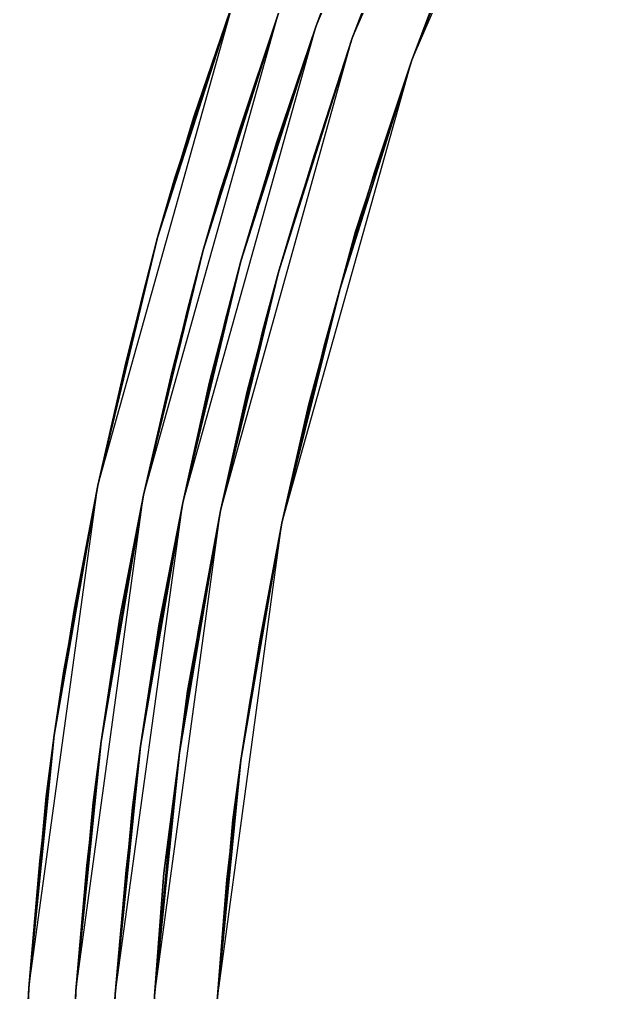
# Model space of a CAD drawing. Extents: x -23.7 to 23.7, y -23.7 to 23.7.
# Drawn here: x -23.68 to -19.96, y 1.58 to 7.78 of the extents above; entities that cross this region are included whole.
import ezdxf

# ---------------------------------------------------------------- set-up
doc = ezdxf.new("R2010")
doc.units = 0

msp = doc.modelspace()

# ---------------------------------------------------------------- linework, layer by layer
at = {"layer": 'Faces'}
for points in [[(-21.79, 7.74, 58.95), (-20.54, 10.63, 58.95), (-21.21, 9.21, 57.86)], [(-21.79, 7.74, 58.95), (-20.54, 10.63, 58.95), (-21.21, 9.21, 57.86)], [(-21.56, 7.66, 58.95), (-20.31, 10.52, 58.95), (-20.98, 9.11, 57.86)], [(-21.56, 7.66, 58.95), (-20.31, 10.52, 58.95), (-20.98, 9.11, 57.86)], [(-21.18, 7.52, 58.95), (-19.96, 10.34, 58.95), (-20.62, 8.95, 57.86)], [(-21.79, 7.74, 56.77), (-21.36, 8.85, 57.58), (-21.21, 9.21, 57.13), (-21.51, 8.48, 56.22)], [(-21.79, 7.74, 56.77), (-21.36, 8.85, 57.58), (-21.21, 9.21, 57.13), (-21.51, 8.48, 56.22)], [(-21.79, 7.74, 58.95), (-21.21, 9.21, 57.86), (-21.36, 8.85, 57.58)], [(-21.79, 7.74, 58.95), (-21.21, 9.21, 57.86), (-21.36, 8.85, 57.58)], [(-21.51, 8.48, 56.22), (-21.21, 9.21, 55.67), (-21.51, 8.48, 55.13), (-21.79, 7.74, 55.67)], [(-21.51, 8.48, 56.22), (-21.21, 9.21, 55.67), (-21.51, 8.48, 55.13), (-21.79, 7.74, 55.67)], [(-21.51, 8.48, 55.13), (-21.21, 9.21, 54.58), (-21.51, 8.48, 54.04), (-21.79, 7.74, 54.58)], [(-21.51, 8.48, 55.13), (-21.21, 9.21, 54.58), (-21.51, 8.48, 54.04), (-21.79, 7.74, 54.58)], [(-21.51, 8.48, 54.04), (-21.21, 9.21, 53.49), (-21.51, 8.48, 52.94), (-21.79, 7.74, 53.49)], [(-21.51, 8.48, 54.04), (-21.21, 9.21, 53.49), (-21.51, 8.48, 52.94), (-21.79, 7.74, 53.49)], [(-22.31, 7.92, 58.95), (-21.87, 9.06, 57.58), (-22.31, 7.92, 56.77), (-22.69, 6.77, 57.58)], [(-21.56, 7.66, 56.77), (-21.13, 8.76, 57.58), (-20.98, 9.11, 57.13), (-21.28, 8.39, 56.22)], [(-21.56, 7.66, 56.77), (-21.13, 8.76, 57.58), (-20.98, 9.11, 57.13), (-21.28, 8.39, 56.22)], [(-21.56, 7.66, 58.95), (-20.98, 9.11, 57.86), (-21.13, 8.76, 57.58)], [(-21.56, 7.66, 58.95), (-20.98, 9.11, 57.86), (-21.13, 8.76, 57.58)], [(-21.28, 8.39, 56.22), (-20.98, 9.11, 55.67), (-21.28, 8.39, 55.13), (-21.56, 7.66, 55.67)], [(-21.28, 8.39, 56.22), (-20.98, 9.11, 55.67), (-21.28, 8.39, 55.13), (-21.56, 7.66, 55.67)], [(-21.28, 8.39, 55.13), (-20.98, 9.11, 54.58), (-21.28, 8.39, 54.04), (-21.56, 7.66, 54.58)], [(-21.28, 8.39, 55.13), (-20.98, 9.11, 54.58), (-21.28, 8.39, 54.04), (-21.56, 7.66, 54.58)], [(-21.28, 8.39, 54.04), (-20.98, 9.11, 53.49), (-21.28, 8.39, 52.94), (-21.56, 7.66, 53.49)], [(-21.28, 8.39, 54.04), (-20.98, 9.11, 53.49), (-21.28, 8.39, 52.94), (-21.56, 7.66, 53.49)], [(-22.03, 7.82, 58.95), (-21.59, 8.95, 57.58), (-22.03, 7.82, 56.77), (-22.4, 6.69, 57.58)], [(-22.03, 7.82, 58.95), (-21.59, 8.95, 57.58), (-22.03, 7.82, 56.77), (-22.4, 6.69, 57.58)], [(-21.18, 7.52, 56.77), (-20.76, 8.6, 57.58), (-20.62, 8.95, 57.13), (-20.91, 8.24, 56.22)], [(-21.18, 7.52, 58.95), (-20.62, 8.95, 57.86), (-20.76, 8.6, 57.58)], [(-20.91, 8.24, 56.22), (-20.62, 8.95, 55.67), (-20.91, 8.24, 55.13), (-21.18, 7.52, 55.67)], [(-20.91, 8.24, 55.13), (-20.62, 8.95, 54.58), (-20.91, 8.24, 54.04), (-21.18, 7.52, 54.58)], [(-20.91, 8.24, 54.04), (-20.62, 8.95, 53.49), (-20.91, 8.24, 52.94), (-21.18, 7.52, 53.49)], [(-21.79, 7.74, 58.95), (-21.36, 8.85, 57.58), (-21.79, 7.74, 56.77), (-22.16, 6.61, 57.58)], [(-21.79, 7.74, 58.95), (-21.36, 8.85, 57.58), (-21.79, 7.74, 56.77), (-22.16, 6.61, 57.58)], [(-21.56, 7.66, 58.95), (-21.13, 8.76, 57.58), (-21.56, 7.66, 56.77), (-21.92, 6.54, 57.58)], [(-21.56, 7.66, 58.95), (-21.13, 8.76, 57.58), (-21.56, 7.66, 56.77), (-21.92, 6.54, 57.58)], [(-22.31, 7.92, 56.77), (-22.03, 8.68, 56.22), (-22.31, 7.92, 55.67), (-22.57, 7.16, 56.22)], [(-22.31, 7.92, 55.67), (-22.03, 8.68, 55.13), (-22.31, 7.92, 54.58), (-22.57, 7.16, 55.13)], [(-22.31, 7.92, 54.58), (-22.03, 8.68, 54.04), (-22.31, 7.92, 53.49), (-22.57, 7.16, 54.04)], [(-22.03, 7.82, 56.77), (-21.75, 8.57, 56.22), (-22.03, 7.82, 55.67), (-22.28, 7.07, 56.22)], [(-22.03, 7.82, 56.77), (-21.75, 8.57, 56.22), (-22.03, 7.82, 55.67), (-22.28, 7.07, 56.22)], [(-22.03, 7.82, 55.67), (-21.75, 8.57, 55.13), (-22.03, 7.82, 54.58), (-22.28, 7.07, 55.13)], [(-22.03, 7.82, 55.67), (-21.75, 8.57, 55.13), (-22.03, 7.82, 54.58), (-22.28, 7.07, 55.13)], [(-22.03, 7.82, 54.58), (-21.75, 8.57, 54.04), (-22.03, 7.82, 53.49), (-22.28, 7.07, 54.04)], [(-22.03, 7.82, 54.58), (-21.75, 8.57, 54.04), (-22.03, 7.82, 53.49), (-22.28, 7.07, 54.04)], [(-21.18, 7.52, 58.95), (-20.76, 8.6, 57.58), (-21.18, 7.52, 56.77), (-21.54, 6.43, 57.58)], [(-21.79, 7.74, 56.77), (-21.51, 8.48, 56.22), (-21.79, 7.74, 55.67), (-22.04, 7, 56.22)], [(-21.79, 7.74, 56.77), (-21.51, 8.48, 56.22), (-21.79, 7.74, 55.67), (-22.04, 7, 56.22)], [(-21.79, 7.74, 55.67), (-21.51, 8.48, 55.13), (-21.79, 7.74, 54.58), (-22.04, 7, 55.13)], [(-21.79, 7.74, 55.67), (-21.51, 8.48, 55.13), (-21.79, 7.74, 54.58), (-22.04, 7, 55.13)], [(-21.79, 7.74, 54.58), (-21.51, 8.48, 54.04), (-21.79, 7.74, 53.49), (-22.04, 7, 54.04)], [(-21.79, 7.74, 54.58), (-21.51, 8.48, 54.04), (-21.79, 7.74, 53.49), (-22.04, 7, 54.04)], [(-21.56, 7.66, 56.77), (-21.28, 8.39, 56.22), (-21.56, 7.66, 55.67), (-21.8, 6.92, 56.22)], [(-21.56, 7.66, 56.77), (-21.28, 8.39, 56.22), (-21.56, 7.66, 55.67), (-21.8, 6.92, 56.22)], [(-21.56, 7.66, 55.67), (-21.28, 8.39, 55.13), (-21.56, 7.66, 54.58), (-21.8, 6.92, 55.13)], [(-21.56, 7.66, 55.67), (-21.28, 8.39, 55.13), (-21.56, 7.66, 54.58), (-21.8, 6.92, 55.13)], [(-21.56, 7.66, 54.58), (-21.28, 8.39, 54.04), (-21.56, 7.66, 53.49), (-21.8, 6.92, 54.04)], [(-21.56, 7.66, 54.58), (-21.28, 8.39, 54.04), (-21.56, 7.66, 53.49), (-21.8, 6.92, 54.04)], [(-21.18, 7.52, 56.77), (-20.91, 8.24, 56.22), (-21.18, 7.52, 55.67), (-21.42, 6.8, 56.22)], [(-21.18, 7.52, 55.67), (-20.91, 8.24, 55.13), (-21.18, 7.52, 54.58), (-21.42, 6.8, 55.13)], [(-21.18, 7.52, 54.58), (-20.91, 8.24, 54.04), (-21.18, 7.52, 53.49), (-21.42, 6.8, 54.04)], [(-23.18, 4.81, 58.95), (-22.31, 7.92, 58.95), (-22.8, 6.39, 57.86)], [(-22.31, 7.92, 58.95), (-22.69, 6.77, 57.58), (-22.8, 6.39, 57.86)], [(-22.8, 6.39, 57.13), (-22.69, 6.77, 57.58), (-22.31, 7.92, 56.77), (-22.57, 7.16, 56.22)], [(-22.57, 7.16, 56.22), (-22.31, 7.92, 55.67), (-22.57, 7.16, 55.13), (-22.8, 6.39, 55.67)], [(-22.57, 7.16, 55.13), (-22.31, 7.92, 54.58), (-22.57, 7.16, 54.04), (-22.8, 6.39, 54.58)], [(-22.57, 7.16, 54.04), (-22.31, 7.92, 53.49), (-22.57, 7.16, 52.94), (-22.8, 6.39, 53.49)], [(-22.89, 4.75, 58.95), (-22.03, 7.82, 58.95), (-22.51, 6.31, 57.86)], [(-22.89, 4.75, 58.95), (-22.03, 7.82, 58.95), (-22.51, 6.31, 57.86)], [(-22.03, 7.82, 58.95), (-22.4, 6.69, 57.58), (-22.51, 6.31, 57.86)], [(-22.03, 7.82, 58.95), (-22.4, 6.69, 57.58), (-22.51, 6.31, 57.86)], [(-22.51, 6.31, 57.13), (-22.4, 6.69, 57.58), (-22.03, 7.82, 56.77), (-22.28, 7.07, 56.22)], [(-22.51, 6.31, 57.13), (-22.4, 6.69, 57.58), (-22.03, 7.82, 56.77), (-22.28, 7.07, 56.22)], [(-22.28, 7.07, 56.22), (-22.03, 7.82, 55.67), (-22.28, 7.07, 55.13), (-22.51, 6.31, 55.67)], [(-22.28, 7.07, 56.22), (-22.03, 7.82, 55.67), (-22.28, 7.07, 55.13), (-22.51, 6.31, 55.67)], [(-22.28, 7.07, 55.13), (-22.03, 7.82, 54.58), (-22.28, 7.07, 54.04), (-22.51, 6.31, 54.58)], [(-22.28, 7.07, 55.13), (-22.03, 7.82, 54.58), (-22.28, 7.07, 54.04), (-22.51, 6.31, 54.58)], [(-22.28, 7.07, 54.04), (-22.03, 7.82, 53.49), (-22.28, 7.07, 52.94), (-22.51, 6.31, 53.49)], [(-22.28, 7.07, 54.04), (-22.03, 7.82, 53.49), (-22.28, 7.07, 52.94), (-22.51, 6.31, 53.49)], [(-22.64, 4.7, 58.95), (-21.79, 7.74, 58.95), (-22.27, 6.24, 57.86)], [(-22.64, 4.7, 58.95), (-21.79, 7.74, 58.95), (-22.27, 6.24, 57.86)], [(-21.79, 7.74, 58.95), (-22.16, 6.61, 57.58), (-22.27, 6.24, 57.86)], [(-21.79, 7.74, 58.95), (-22.16, 6.61, 57.58), (-22.27, 6.24, 57.86)], [(-22.27, 6.24, 57.13), (-22.16, 6.61, 57.58), (-21.79, 7.74, 56.77), (-22.04, 7, 56.22)], [(-22.27, 6.24, 57.13), (-22.16, 6.61, 57.58), (-21.79, 7.74, 56.77), (-22.04, 7, 56.22)], [(-22.04, 7, 56.22), (-21.79, 7.74, 55.67), (-22.04, 7, 55.13), (-22.27, 6.24, 55.67)], [(-22.04, 7, 56.22), (-21.79, 7.74, 55.67), (-22.04, 7, 55.13), (-22.27, 6.24, 55.67)], [(-22.04, 7, 55.13), (-21.79, 7.74, 54.58), (-22.04, 7, 54.04), (-22.27, 6.24, 54.58)], [(-22.04, 7, 55.13), (-21.79, 7.74, 54.58), (-22.04, 7, 54.04), (-22.27, 6.24, 54.58)], [(-22.04, 7, 54.04), (-21.79, 7.74, 53.49), (-22.04, 7, 52.94), (-22.27, 6.24, 53.49)], [(-22.04, 7, 54.04), (-21.79, 7.74, 53.49), (-22.04, 7, 52.94), (-22.27, 6.24, 53.49)], [(-22.4, 4.65, 58.95), (-21.56, 7.66, 58.95), (-22.03, 6.17, 57.86)], [(-22.4, 4.65, 58.95), (-21.56, 7.66, 58.95), (-22.03, 6.17, 57.86)], [(-21.56, 7.66, 58.95), (-21.92, 6.54, 57.58), (-22.03, 6.17, 57.86)], [(-21.56, 7.66, 58.95), (-21.92, 6.54, 57.58), (-22.03, 6.17, 57.86)], [(-22.03, 6.17, 57.13), (-21.92, 6.54, 57.58), (-21.56, 7.66, 56.77), (-21.8, 6.92, 56.22)], [(-22.03, 6.17, 57.13), (-21.92, 6.54, 57.58), (-21.56, 7.66, 56.77), (-21.8, 6.92, 56.22)], [(-21.8, 6.92, 56.22), (-21.56, 7.66, 55.67), (-21.8, 6.92, 55.13), (-22.03, 6.17, 55.67)], [(-21.8, 6.92, 56.22), (-21.56, 7.66, 55.67), (-21.8, 6.92, 55.13), (-22.03, 6.17, 55.67)], [(-21.8, 6.92, 55.13), (-21.56, 7.66, 54.58), (-21.8, 6.92, 54.04), (-22.03, 6.17, 54.58)], [(-21.8, 6.92, 55.13), (-21.56, 7.66, 54.58), (-21.8, 6.92, 54.04), (-22.03, 6.17, 54.58)], [(-21.8, 6.92, 54.04), (-21.56, 7.66, 53.49), (-21.8, 6.92, 52.94), (-22.03, 6.17, 53.49)], [(-21.8, 6.92, 54.04), (-21.56, 7.66, 53.49), (-21.8, 6.92, 52.94), (-22.03, 6.17, 53.49)], [(-22.01, 4.57, 58.95), (-21.18, 7.52, 58.95), (-21.64, 6.06, 57.86)], [(-21.18, 7.52, 58.95), (-21.54, 6.43, 57.58), (-21.64, 6.06, 57.86)], [(-21.64, 6.06, 57.13), (-21.54, 6.43, 57.58), (-21.18, 7.52, 56.77), (-21.42, 6.8, 56.22)], [(-21.42, 6.8, 56.22), (-21.18, 7.52, 55.67), (-21.42, 6.8, 55.13), (-21.64, 6.06, 55.67)], [(-21.42, 6.8, 55.13), (-21.18, 7.52, 54.58), (-21.42, 6.8, 54.04), (-21.64, 6.06, 54.58)], [(-21.42, 6.8, 54.04), (-21.18, 7.52, 53.49), (-21.42, 6.8, 52.94), (-21.64, 6.06, 53.49)], [(-23, 5.6, 56.22), (-22.8, 6.39, 57.13), (-22.57, 7.16, 56.22), (-22.8, 6.39, 55.67)], [(-22.8, 6.39, 55.67), (-22.57, 7.16, 55.13), (-22.8, 6.39, 54.58), (-23, 5.6, 55.13)], [(-22.8, 6.39, 54.58), (-22.57, 7.16, 54.04), (-22.8, 6.39, 53.49), (-23, 5.6, 54.04)], [(-22.71, 5.53, 56.22), (-22.51, 6.31, 57.13), (-22.28, 7.07, 56.22), (-22.51, 6.31, 55.67)], [(-22.71, 5.53, 56.22), (-22.51, 6.31, 57.13), (-22.28, 7.07, 56.22), (-22.51, 6.31, 55.67)], [(-22.51, 6.31, 55.67), (-22.28, 7.07, 55.13), (-22.51, 6.31, 54.58), (-22.71, 5.53, 55.13)], [(-22.51, 6.31, 55.67), (-22.28, 7.07, 55.13), (-22.51, 6.31, 54.58), (-22.71, 5.53, 55.13)], [(-22.51, 6.31, 54.58), (-22.28, 7.07, 54.04), (-22.51, 6.31, 53.49), (-22.71, 5.53, 54.04)], [(-22.51, 6.31, 54.58), (-22.28, 7.07, 54.04), (-22.51, 6.31, 53.49), (-22.71, 5.53, 54.04)], [(-22.47, 5.47, 56.22), (-22.27, 6.24, 57.13), (-22.04, 7, 56.22), (-22.27, 6.24, 55.67)], [(-22.47, 5.47, 56.22), (-22.27, 6.24, 57.13), (-22.04, 7, 56.22), (-22.27, 6.24, 55.67)], [(-22.27, 6.24, 55.67), (-22.04, 7, 55.13), (-22.27, 6.24, 54.58), (-22.47, 5.47, 55.13)], [(-22.27, 6.24, 55.67), (-22.04, 7, 55.13), (-22.27, 6.24, 54.58), (-22.47, 5.47, 55.13)], [(-22.27, 6.24, 54.58), (-22.04, 7, 54.04), (-22.27, 6.24, 53.49), (-22.47, 5.47, 54.04)], [(-22.27, 6.24, 54.58), (-22.04, 7, 54.04), (-22.27, 6.24, 53.49), (-22.47, 5.47, 54.04)], [(-22.23, 5.41, 56.22), (-22.03, 6.17, 57.13), (-21.8, 6.92, 56.22), (-22.03, 6.17, 55.67)], [(-22.23, 5.41, 56.22), (-22.03, 6.17, 57.13), (-21.8, 6.92, 56.22), (-22.03, 6.17, 55.67)], [(-22.03, 6.17, 55.67), (-21.8, 6.92, 55.13), (-22.03, 6.17, 54.58), (-22.23, 5.41, 55.13)], [(-22.03, 6.17, 55.67), (-21.8, 6.92, 55.13), (-22.03, 6.17, 54.58), (-22.23, 5.41, 55.13)], [(-22.03, 6.17, 54.58), (-21.8, 6.92, 54.04), (-22.03, 6.17, 53.49), (-22.23, 5.41, 54.04)], [(-22.03, 6.17, 54.58), (-21.8, 6.92, 54.04), (-22.03, 6.17, 53.49), (-22.23, 5.41, 54.04)], [(-22.9, 6, 57.58), (-22.8, 6.39, 57.86), (-22.69, 6.77, 57.58), (-22.8, 6.39, 57.13)], [(-21.84, 5.32, 56.22), (-21.64, 6.06, 57.13), (-21.42, 6.8, 56.22), (-21.64, 6.06, 55.67)], [(-21.64, 6.06, 55.67), (-21.42, 6.8, 55.13), (-21.64, 6.06, 54.58), (-21.84, 5.32, 55.13)], [(-21.64, 6.06, 54.58), (-21.42, 6.8, 54.04), (-21.64, 6.06, 53.49), (-21.84, 5.32, 54.04)], [(-22.61, 5.93, 57.58), (-22.51, 6.31, 57.86), (-22.4, 6.69, 57.58), (-22.51, 6.31, 57.13)], [(-22.61, 5.93, 57.58), (-22.51, 6.31, 57.86), (-22.4, 6.69, 57.58), (-22.51, 6.31, 57.13)], [(-22.37, 5.86, 57.58), (-22.27, 6.24, 57.86), (-22.16, 6.61, 57.58), (-22.27, 6.24, 57.13)], [(-22.37, 5.86, 57.58), (-22.27, 6.24, 57.86), (-22.16, 6.61, 57.58), (-22.27, 6.24, 57.13)], [(-22.13, 5.8, 57.58), (-22.03, 6.17, 57.86), (-21.92, 6.54, 57.58), (-22.03, 6.17, 57.13)], [(-22.13, 5.8, 57.58), (-22.03, 6.17, 57.86), (-21.92, 6.54, 57.58), (-22.03, 6.17, 57.13)], [(-23.18, 4.81, 58.95), (-22.8, 6.39, 57.86), (-22.9, 6, 57.58)], [(-22.9, 6, 57.58), (-22.8, 6.39, 57.13), (-23, 5.6, 56.22), (-23.18, 4.81, 56.77)], [(-23, 5.6, 56.22), (-22.8, 6.39, 55.67), (-23, 5.6, 55.13), (-23.18, 4.81, 55.67)], [(-23, 5.6, 55.13), (-22.8, 6.39, 54.58), (-23, 5.6, 54.04), (-23.18, 4.81, 54.58)], [(-23, 5.6, 54.04), (-22.8, 6.39, 53.49), (-23, 5.6, 52.94), (-23.18, 4.81, 53.49)], [(-21.74, 5.7, 57.58), (-21.64, 6.06, 57.86), (-21.54, 6.43, 57.58), (-21.64, 6.06, 57.13)], [(-22.89, 4.75, 58.95), (-22.51, 6.31, 57.86), (-22.61, 5.93, 57.58)], [(-22.89, 4.75, 58.95), (-22.51, 6.31, 57.86), (-22.61, 5.93, 57.58)], [(-22.61, 5.93, 57.58), (-22.51, 6.31, 57.13), (-22.71, 5.53, 56.22), (-22.89, 4.75, 56.77)], [(-22.61, 5.93, 57.58), (-22.51, 6.31, 57.13), (-22.71, 5.53, 56.22), (-22.89, 4.75, 56.77)], [(-22.71, 5.53, 56.22), (-22.51, 6.31, 55.67), (-22.71, 5.53, 55.13), (-22.89, 4.75, 55.67)], [(-22.71, 5.53, 56.22), (-22.51, 6.31, 55.67), (-22.71, 5.53, 55.13), (-22.89, 4.75, 55.67)], [(-22.71, 5.53, 55.13), (-22.51, 6.31, 54.58), (-22.71, 5.53, 54.04), (-22.89, 4.75, 54.58)], [(-22.71, 5.53, 55.13), (-22.51, 6.31, 54.58), (-22.71, 5.53, 54.04), (-22.89, 4.75, 54.58)], [(-22.71, 5.53, 54.04), (-22.51, 6.31, 53.49), (-22.71, 5.53, 52.94), (-22.89, 4.75, 53.49)], [(-22.71, 5.53, 54.04), (-22.51, 6.31, 53.49), (-22.71, 5.53, 52.94), (-22.89, 4.75, 53.49)], [(-22.64, 4.7, 58.95), (-22.27, 6.24, 57.86), (-22.37, 5.86, 57.58)], [(-22.64, 4.7, 58.95), (-22.27, 6.24, 57.86), (-22.37, 5.86, 57.58)], [(-22.37, 5.86, 57.58), (-22.27, 6.24, 57.13), (-22.47, 5.47, 56.22), (-22.64, 4.7, 56.77)], [(-22.37, 5.86, 57.58), (-22.27, 6.24, 57.13), (-22.47, 5.47, 56.22), (-22.64, 4.7, 56.77)], [(-22.47, 5.47, 56.22), (-22.27, 6.24, 55.67), (-22.47, 5.47, 55.13), (-22.64, 4.7, 55.67)], [(-22.47, 5.47, 56.22), (-22.27, 6.24, 55.67), (-22.47, 5.47, 55.13), (-22.64, 4.7, 55.67)], [(-22.47, 5.47, 55.13), (-22.27, 6.24, 54.58), (-22.47, 5.47, 54.04), (-22.64, 4.7, 54.58)], [(-22.47, 5.47, 55.13), (-22.27, 6.24, 54.58), (-22.47, 5.47, 54.04), (-22.64, 4.7, 54.58)], [(-22.47, 5.47, 54.04), (-22.27, 6.24, 53.49), (-22.47, 5.47, 52.94), (-22.64, 4.7, 53.49)], [(-22.47, 5.47, 54.04), (-22.27, 6.24, 53.49), (-22.47, 5.47, 52.94), (-22.64, 4.7, 53.49)], [(-22.4, 4.65, 58.95), (-22.03, 6.17, 57.86), (-22.13, 5.8, 57.58)], [(-22.4, 4.65, 58.95), (-22.03, 6.17, 57.86), (-22.13, 5.8, 57.58)], [(-22.13, 5.8, 57.58), (-22.03, 6.17, 57.13), (-22.23, 5.41, 56.22), (-22.4, 4.65, 56.77)], [(-22.13, 5.8, 57.58), (-22.03, 6.17, 57.13), (-22.23, 5.41, 56.22), (-22.4, 4.65, 56.77)], [(-22.23, 5.41, 56.22), (-22.03, 6.17, 55.67), (-22.23, 5.41, 55.13), (-22.4, 4.65, 55.67)], [(-22.23, 5.41, 56.22), (-22.03, 6.17, 55.67), (-22.23, 5.41, 55.13), (-22.4, 4.65, 55.67)], [(-22.23, 5.41, 55.13), (-22.03, 6.17, 54.58), (-22.23, 5.41, 54.04), (-22.4, 4.65, 54.58)], [(-22.23, 5.41, 55.13), (-22.03, 6.17, 54.58), (-22.23, 5.41, 54.04), (-22.4, 4.65, 54.58)], [(-22.23, 5.41, 54.04), (-22.03, 6.17, 53.49), (-22.23, 5.41, 52.94), (-22.4, 4.65, 53.49)], [(-22.23, 5.41, 54.04), (-22.03, 6.17, 53.49), (-22.23, 5.41, 52.94), (-22.4, 4.65, 53.49)], [(-22.01, 4.57, 58.95), (-21.64, 6.06, 57.86), (-21.74, 5.7, 57.58)], [(-21.74, 5.7, 57.58), (-21.64, 6.06, 57.13), (-21.84, 5.32, 56.22), (-22.01, 4.57, 56.77)], [(-21.84, 5.32, 56.22), (-21.64, 6.06, 55.67), (-21.84, 5.32, 55.13), (-22.01, 4.57, 55.67)], [(-21.84, 5.32, 55.13), (-21.64, 6.06, 54.58), (-21.84, 5.32, 54.04), (-22.01, 4.57, 54.58)], [(-21.84, 5.32, 54.04), (-21.64, 6.06, 53.49), (-21.84, 5.32, 52.94), (-22.01, 4.57, 53.49)], [(-23.18, 4.81, 58.95), (-22.9, 6, 57.58), (-23.18, 4.81, 56.77), (-23.4, 3.62, 57.58)], [(-22.89, 4.75, 58.95), (-22.61, 5.93, 57.58), (-22.89, 4.75, 56.77), (-23.1, 3.57, 57.58)], [(-22.89, 4.75, 58.95), (-22.61, 5.93, 57.58), (-22.89, 4.75, 56.77), (-23.1, 3.57, 57.58)], [(-22.64, 4.7, 58.95), (-22.37, 5.86, 57.58), (-22.64, 4.7, 56.77), (-22.85, 3.54, 57.58)], [(-22.64, 4.7, 58.95), (-22.37, 5.86, 57.58), (-22.64, 4.7, 56.77), (-22.85, 3.54, 57.58)], [(-22.4, 4.65, 58.95), (-22.13, 5.8, 57.58), (-22.4, 4.65, 56.77), (-22.61, 3.5, 57.58)], [(-22.4, 4.65, 58.95), (-22.13, 5.8, 57.58), (-22.4, 4.65, 56.77), (-22.61, 3.5, 57.58)], [(-22.01, 4.57, 58.95), (-21.74, 5.7, 57.58), (-22.01, 4.57, 56.77), (-22.21, 3.44, 57.58)], [(-23.18, 4.81, 56.77), (-23, 5.6, 56.22), (-23.18, 4.81, 55.67), (-23.33, 4.03, 56.22)], [(-23.18, 4.81, 55.67), (-23, 5.6, 55.13), (-23.18, 4.81, 54.58), (-23.33, 4.03, 55.13)], [(-23.18, 4.81, 54.58), (-23, 5.6, 54.04), (-23.18, 4.81, 53.49), (-23.33, 4.03, 54.04)], [(-22.89, 4.75, 56.77), (-22.71, 5.53, 56.22), (-22.89, 4.75, 55.67), (-23.04, 3.97, 56.22)], [(-22.89, 4.75, 56.77), (-22.71, 5.53, 56.22), (-22.89, 4.75, 55.67), (-23.04, 3.97, 56.22)], [(-22.89, 4.75, 55.67), (-22.71, 5.53, 55.13), (-22.89, 4.75, 54.58), (-23.04, 3.97, 55.13)], [(-22.89, 4.75, 55.67), (-22.71, 5.53, 55.13), (-22.89, 4.75, 54.58), (-23.04, 3.97, 55.13)], [(-22.89, 4.75, 54.58), (-22.71, 5.53, 54.04), (-22.89, 4.75, 53.49), (-23.04, 3.97, 54.04)], [(-22.89, 4.75, 54.58), (-22.71, 5.53, 54.04), (-22.89, 4.75, 53.49), (-23.04, 3.97, 54.04)], [(-22.64, 4.7, 56.77), (-22.47, 5.47, 56.22), (-22.64, 4.7, 55.67), (-22.79, 3.93, 56.22)], [(-22.64, 4.7, 56.77), (-22.47, 5.47, 56.22), (-22.64, 4.7, 55.67), (-22.79, 3.93, 56.22)], [(-22.64, 4.7, 55.67), (-22.47, 5.47, 55.13), (-22.64, 4.7, 54.58), (-22.79, 3.93, 55.13)], [(-22.64, 4.7, 55.67), (-22.47, 5.47, 55.13), (-22.64, 4.7, 54.58), (-22.79, 3.93, 55.13)], [(-22.64, 4.7, 54.58), (-22.47, 5.47, 54.04), (-22.64, 4.7, 53.49), (-22.79, 3.93, 54.04)], [(-22.64, 4.7, 54.58), (-22.47, 5.47, 54.04), (-22.64, 4.7, 53.49), (-22.79, 3.93, 54.04)], [(-22.4, 4.65, 56.77), (-22.23, 5.41, 56.22), (-22.4, 4.65, 55.67), (-22.54, 3.89, 56.22)], [(-22.4, 4.65, 56.77), (-22.23, 5.41, 56.22), (-22.4, 4.65, 55.67), (-22.54, 3.89, 56.22)], [(-22.4, 4.65, 55.67), (-22.23, 5.41, 55.13), (-22.4, 4.65, 54.58), (-22.54, 3.89, 55.13)], [(-22.4, 4.65, 55.67), (-22.23, 5.41, 55.13), (-22.4, 4.65, 54.58), (-22.54, 3.89, 55.13)], [(-22.4, 4.65, 54.58), (-22.23, 5.41, 54.04), (-22.4, 4.65, 53.49), (-22.54, 3.89, 54.04)], [(-22.4, 4.65, 54.58), (-22.23, 5.41, 54.04), (-22.4, 4.65, 53.49), (-22.54, 3.89, 54.04)], [(-22.01, 4.57, 56.77), (-21.84, 5.32, 56.22), (-22.01, 4.57, 55.67), (-22.15, 3.82, 56.22)], [(-22.01, 4.57, 55.67), (-21.84, 5.32, 55.13), (-22.01, 4.57, 54.58), (-22.15, 3.82, 55.13)], [(-22.01, 4.57, 54.58), (-21.84, 5.32, 54.04), (-22.01, 4.57, 53.49), (-22.15, 3.82, 54.04)], [(-23.62, 1.61, 58.95), (-23.18, 4.81, 58.95), (-23.46, 3.22, 57.86)], [(-23.46, 3.22, 57.13), (-23.4, 3.62, 57.58), (-23.18, 4.81, 56.77), (-23.33, 4.03, 56.22)], [(-23.18, 4.81, 58.95), (-23.4, 3.62, 57.58), (-23.46, 3.22, 57.86)], [(-23.33, 4.03, 56.22), (-23.18, 4.81, 55.67), (-23.33, 4.03, 55.13), (-23.46, 3.22, 55.67)], [(-23.33, 4.03, 55.13), (-23.18, 4.81, 54.58), (-23.33, 4.03, 54.04), (-23.46, 3.22, 54.58)], [(-23.33, 4.03, 54.04), (-23.18, 4.81, 53.49), (-23.33, 4.03, 52.94), (-23.46, 3.22, 53.49)], [(-23.32, 1.59, 58.95), (-22.89, 4.75, 58.95), (-23.16, 3.18, 57.86)], [(-23.32, 1.59, 58.95), (-22.89, 4.75, 58.95), (-23.16, 3.18, 57.86)], [(-23.16, 3.18, 57.13), (-23.1, 3.57, 57.58), (-22.89, 4.75, 56.77), (-23.04, 3.97, 56.22)], [(-23.16, 3.18, 57.13), (-23.1, 3.57, 57.58), (-22.89, 4.75, 56.77), (-23.04, 3.97, 56.22)], [(-22.89, 4.75, 58.95), (-23.1, 3.57, 57.58), (-23.16, 3.18, 57.86)], [(-22.89, 4.75, 58.95), (-23.1, 3.57, 57.58), (-23.16, 3.18, 57.86)], [(-23.04, 3.97, 56.22), (-22.89, 4.75, 55.67), (-23.04, 3.97, 55.13), (-23.16, 3.18, 55.67)], [(-23.04, 3.97, 56.22), (-22.89, 4.75, 55.67), (-23.04, 3.97, 55.13), (-23.16, 3.18, 55.67)], [(-23.04, 3.97, 55.13), (-22.89, 4.75, 54.58), (-23.04, 3.97, 54.04), (-23.16, 3.18, 54.58)], [(-23.04, 3.97, 55.13), (-22.89, 4.75, 54.58), (-23.04, 3.97, 54.04), (-23.16, 3.18, 54.58)], [(-23.04, 3.97, 54.04), (-22.89, 4.75, 53.49), (-23.04, 3.97, 52.94), (-23.16, 3.18, 53.49)], [(-23.04, 3.97, 54.04), (-22.89, 4.75, 53.49), (-23.04, 3.97, 52.94), (-23.16, 3.18, 53.49)], [(-23.07, 1.57, 58.95), (-22.64, 4.7, 58.95), (-22.91, 3.15, 57.86)], [(-23.07, 1.57, 58.95), (-22.64, 4.7, 58.95), (-22.91, 3.15, 57.86)], [(-22.91, 3.15, 57.13), (-22.85, 3.54, 57.58), (-22.64, 4.7, 56.77), (-22.79, 3.93, 56.22)], [(-22.91, 3.15, 57.13), (-22.85, 3.54, 57.58), (-22.64, 4.7, 56.77), (-22.79, 3.93, 56.22)], [(-22.64, 4.7, 58.95), (-22.85, 3.54, 57.58), (-22.91, 3.15, 57.86)], [(-22.64, 4.7, 58.95), (-22.85, 3.54, 57.58), (-22.91, 3.15, 57.86)], [(-22.79, 3.93, 56.22), (-22.64, 4.7, 55.67), (-22.79, 3.93, 55.13), (-22.91, 3.15, 55.67)], [(-22.79, 3.93, 56.22), (-22.64, 4.7, 55.67), (-22.79, 3.93, 55.13), (-22.91, 3.15, 55.67)], [(-22.79, 3.93, 55.13), (-22.64, 4.7, 54.58), (-22.79, 3.93, 54.04), (-22.91, 3.15, 54.58)], [(-22.79, 3.93, 55.13), (-22.64, 4.7, 54.58), (-22.79, 3.93, 54.04), (-22.91, 3.15, 54.58)], [(-22.79, 3.93, 54.04), (-22.64, 4.7, 53.49), (-22.79, 3.93, 52.94), (-22.91, 3.15, 53.49)], [(-22.79, 3.93, 54.04), (-22.64, 4.7, 53.49), (-22.79, 3.93, 52.94), (-22.91, 3.15, 53.49)], [(-22.82, 1.56, 58.95), (-22.4, 4.65, 58.95), (-22.66, 3.11, 57.86)], [(-22.82, 1.56, 58.95), (-22.4, 4.65, 58.95), (-22.66, 3.11, 57.86)], [(-22.66, 3.11, 57.13), (-22.61, 3.5, 57.58), (-22.4, 4.65, 56.77), (-22.54, 3.89, 56.22)], [(-22.66, 3.11, 57.13), (-22.61, 3.5, 57.58), (-22.4, 4.65, 56.77), (-22.54, 3.89, 56.22)], [(-22.4, 4.65, 58.95), (-22.61, 3.5, 57.58), (-22.66, 3.11, 57.86)], [(-22.4, 4.65, 58.95), (-22.61, 3.5, 57.58), (-22.66, 3.11, 57.86)], [(-22.54, 3.89, 56.22), (-22.4, 4.65, 55.67), (-22.54, 3.89, 55.13), (-22.66, 3.11, 55.67)], [(-22.54, 3.89, 56.22), (-22.4, 4.65, 55.67), (-22.54, 3.89, 55.13), (-22.66, 3.11, 55.67)], [(-22.54, 3.89, 55.13), (-22.4, 4.65, 54.58), (-22.54, 3.89, 54.04), (-22.66, 3.11, 54.58)], [(-22.54, 3.89, 55.13), (-22.4, 4.65, 54.58), (-22.54, 3.89, 54.04), (-22.66, 3.11, 54.58)], [(-22.54, 3.89, 54.04), (-22.4, 4.65, 53.49), (-22.54, 3.89, 52.94), (-22.66, 3.11, 53.49)], [(-22.54, 3.89, 54.04), (-22.4, 4.65, 53.49), (-22.54, 3.89, 52.94), (-22.66, 3.11, 53.49)], [(-22.42, 1.53, 58.95), (-22.01, 4.57, 58.95), (-22.27, 3.06, 57.86)], [(-22.27, 3.06, 57.13), (-22.21, 3.44, 57.58), (-22.01, 4.57, 56.77), (-22.15, 3.82, 56.22)], [(-22.01, 4.57, 58.95), (-22.21, 3.44, 57.58), (-22.27, 3.06, 57.86)], [(-22.15, 3.82, 56.22), (-22.01, 4.57, 55.67), (-22.15, 3.82, 55.13), (-22.27, 3.06, 55.67)], [(-22.15, 3.82, 55.13), (-22.01, 4.57, 54.58), (-22.15, 3.82, 54.04), (-22.27, 3.06, 54.58)], [(-22.15, 3.82, 54.04), (-22.01, 4.57, 53.49), (-22.15, 3.82, 52.94), (-22.27, 3.06, 53.49)], [(-23.55, 2.42, 56.22), (-23.46, 3.22, 57.13), (-23.33, 4.03, 56.22), (-23.46, 3.22, 55.67)], [(-23.46, 3.22, 55.67), (-23.33, 4.03, 55.13), (-23.46, 3.22, 54.58), (-23.55, 2.42, 55.13)], [(-23.46, 3.22, 54.58), (-23.33, 4.03, 54.04), (-23.46, 3.22, 53.49), (-23.55, 2.42, 54.04)], [(-23.25, 2.39, 56.22), (-23.16, 3.18, 57.13), (-23.04, 3.97, 56.22), (-23.16, 3.18, 55.67)], [(-23.25, 2.39, 56.22), (-23.16, 3.18, 57.13), (-23.04, 3.97, 56.22), (-23.16, 3.18, 55.67)], [(-23.16, 3.18, 55.67), (-23.04, 3.97, 55.13), (-23.16, 3.18, 54.58), (-23.25, 2.39, 55.13)], [(-23.16, 3.18, 55.67), (-23.04, 3.97, 55.13), (-23.16, 3.18, 54.58), (-23.25, 2.39, 55.13)], [(-23.16, 3.18, 54.58), (-23.04, 3.97, 54.04), (-23.16, 3.18, 53.49), (-23.25, 2.39, 54.04)], [(-23.16, 3.18, 54.58), (-23.04, 3.97, 54.04), (-23.16, 3.18, 53.49), (-23.25, 2.39, 54.04)], [(-23, 2.36, 56.22), (-22.91, 3.15, 57.13), (-22.79, 3.93, 56.22), (-22.91, 3.15, 55.67)], [(-23, 2.36, 56.22), (-22.91, 3.15, 57.13), (-22.79, 3.93, 56.22), (-22.91, 3.15, 55.67)], [(-22.91, 3.15, 55.67), (-22.79, 3.93, 55.13), (-22.91, 3.15, 54.58), (-23, 2.36, 55.13)], [(-22.91, 3.15, 55.67), (-22.79, 3.93, 55.13), (-22.91, 3.15, 54.58), (-23, 2.36, 55.13)], [(-22.91, 3.15, 54.58), (-22.79, 3.93, 54.04), (-22.91, 3.15, 53.49), (-23, 2.36, 54.04)], [(-22.91, 3.15, 54.58), (-22.79, 3.93, 54.04), (-22.91, 3.15, 53.49), (-23, 2.36, 54.04)], [(-22.76, 2.34, 56.22), (-22.66, 3.11, 57.13), (-22.54, 3.89, 56.22), (-22.66, 3.11, 55.67)], [(-22.76, 2.34, 56.22), (-22.66, 3.11, 57.13), (-22.54, 3.89, 56.22), (-22.66, 3.11, 55.67)], [(-22.66, 3.11, 55.67), (-22.54, 3.89, 55.13), (-22.66, 3.11, 54.58), (-22.76, 2.34, 55.13)], [(-22.66, 3.11, 55.67), (-22.54, 3.89, 55.13), (-22.66, 3.11, 54.58), (-22.76, 2.34, 55.13)], [(-22.66, 3.11, 54.58), (-22.54, 3.89, 54.04), (-22.66, 3.11, 53.49), (-22.76, 2.34, 54.04)], [(-22.66, 3.11, 54.58), (-22.54, 3.89, 54.04), (-22.66, 3.11, 53.49), (-22.76, 2.34, 54.04)], [(-22.36, 2.3, 56.22), (-22.27, 3.06, 57.13), (-22.15, 3.82, 56.22), (-22.27, 3.06, 55.67)], [(-22.27, 3.06, 55.67), (-22.15, 3.82, 55.13), (-22.27, 3.06, 54.58), (-22.36, 2.3, 55.13)], [(-22.27, 3.06, 54.58), (-22.15, 3.82, 54.04), (-22.27, 3.06, 53.49), (-22.36, 2.3, 54.04)], [(-23.51, 2.83, 57.58), (-23.46, 3.22, 57.86), (-23.4, 3.62, 57.58), (-23.46, 3.22, 57.13)], [(-23.21, 2.79, 57.58), (-23.16, 3.18, 57.86), (-23.1, 3.57, 57.58), (-23.16, 3.18, 57.13)], [(-23.21, 2.79, 57.58), (-23.16, 3.18, 57.86), (-23.1, 3.57, 57.58), (-23.16, 3.18, 57.13)], [(-22.96, 2.76, 57.58), (-22.91, 3.15, 57.86), (-22.85, 3.54, 57.58), (-22.91, 3.15, 57.13)], [(-22.96, 2.76, 57.58), (-22.91, 3.15, 57.86), (-22.85, 3.54, 57.58), (-22.91, 3.15, 57.13)], [(-22.71, 2.73, 57.58), (-22.66, 3.11, 57.86), (-22.61, 3.5, 57.58), (-22.66, 3.11, 57.13)], [(-22.71, 2.73, 57.58), (-22.66, 3.11, 57.86), (-22.61, 3.5, 57.58), (-22.66, 3.11, 57.13)], [(-22.32, 2.68, 57.58), (-22.27, 3.06, 57.86), (-22.21, 3.44, 57.58), (-22.27, 3.06, 57.13)], [(-23.62, 1.61, 56.77), (-23.51, 2.83, 57.58), (-23.46, 3.22, 57.13), (-23.55, 2.42, 56.22)], [(-23.62, 1.61, 58.95), (-23.46, 3.22, 57.86), (-23.51, 2.83, 57.58)], [(-23.55, 2.42, 56.22), (-23.46, 3.22, 55.67), (-23.55, 2.42, 55.13), (-23.62, 1.61, 55.67)], [(-23.55, 2.42, 55.13), (-23.46, 3.22, 54.58), (-23.55, 2.42, 54.04), (-23.62, 1.61, 54.58)], [(-23.55, 2.42, 54.04), (-23.46, 3.22, 53.49), (-23.55, 2.42, 52.94), (-23.62, 1.61, 53.49)], [(-23.32, 1.59, 56.77), (-23.21, 2.79, 57.58), (-23.16, 3.18, 57.13), (-23.25, 2.39, 56.22)], [(-23.32, 1.59, 56.77), (-23.21, 2.79, 57.58), (-23.16, 3.18, 57.13), (-23.25, 2.39, 56.22)], [(-23.32, 1.59, 58.95), (-23.16, 3.18, 57.86), (-23.21, 2.79, 57.58)], [(-23.32, 1.59, 58.95), (-23.16, 3.18, 57.86), (-23.21, 2.79, 57.58)], [(-23.25, 2.39, 56.22), (-23.16, 3.18, 55.67), (-23.25, 2.39, 55.13), (-23.32, 1.59, 55.67)], [(-23.25, 2.39, 56.22), (-23.16, 3.18, 55.67), (-23.25, 2.39, 55.13), (-23.32, 1.59, 55.67)], [(-23.25, 2.39, 55.13), (-23.16, 3.18, 54.58), (-23.25, 2.39, 54.04), (-23.32, 1.59, 54.58)], [(-23.25, 2.39, 55.13), (-23.16, 3.18, 54.58), (-23.25, 2.39, 54.04), (-23.32, 1.59, 54.58)], [(-23.25, 2.39, 54.04), (-23.16, 3.18, 53.49), (-23.25, 2.39, 52.94), (-23.32, 1.59, 53.49)], [(-23.25, 2.39, 54.04), (-23.16, 3.18, 53.49), (-23.25, 2.39, 52.94), (-23.32, 1.59, 53.49)], [(-23.07, 1.57, 56.77), (-22.96, 2.76, 57.58), (-22.91, 3.15, 57.13), (-23, 2.36, 56.22)], [(-23.07, 1.57, 56.77), (-22.96, 2.76, 57.58), (-22.91, 3.15, 57.13), (-23, 2.36, 56.22)], [(-23.07, 1.57, 58.95), (-22.91, 3.15, 57.86), (-22.96, 2.76, 57.58)], [(-23.07, 1.57, 58.95), (-22.91, 3.15, 57.86), (-22.96, 2.76, 57.58)], [(-23, 2.36, 56.22), (-22.91, 3.15, 55.67), (-23, 2.36, 55.13), (-23.07, 1.57, 55.67)], [(-23, 2.36, 56.22), (-22.91, 3.15, 55.67), (-23, 2.36, 55.13), (-23.07, 1.57, 55.67)], [(-23, 2.36, 55.13), (-22.91, 3.15, 54.58), (-23, 2.36, 54.04), (-23.07, 1.57, 54.58)], [(-23, 2.36, 55.13), (-22.91, 3.15, 54.58), (-23, 2.36, 54.04), (-23.07, 1.57, 54.58)], [(-23, 2.36, 54.04), (-22.91, 3.15, 53.49), (-23, 2.36, 52.94), (-23.07, 1.57, 53.49)], [(-23, 2.36, 54.04), (-22.91, 3.15, 53.49), (-23, 2.36, 52.94), (-23.07, 1.57, 53.49)], [(-22.82, 1.56, 56.77), (-22.71, 2.73, 57.58), (-22.66, 3.11, 57.13), (-22.76, 2.34, 56.22)], [(-22.82, 1.56, 56.77), (-22.71, 2.73, 57.58), (-22.66, 3.11, 57.13), (-22.76, 2.34, 56.22)], [(-22.82, 1.56, 58.95), (-22.66, 3.11, 57.86), (-22.71, 2.73, 57.58)], [(-22.82, 1.56, 58.95), (-22.66, 3.11, 57.86), (-22.71, 2.73, 57.58)], [(-22.76, 2.34, 56.22), (-22.66, 3.11, 55.67), (-22.76, 2.34, 55.13), (-22.82, 1.56, 55.67)], [(-22.76, 2.34, 56.22), (-22.66, 3.11, 55.67), (-22.76, 2.34, 55.13), (-22.82, 1.56, 55.67)], [(-22.76, 2.34, 55.13), (-22.66, 3.11, 54.58), (-22.76, 2.34, 54.04), (-22.82, 1.56, 54.58)], [(-22.76, 2.34, 55.13), (-22.66, 3.11, 54.58), (-22.76, 2.34, 54.04), (-22.82, 1.56, 54.58)], [(-22.76, 2.34, 54.04), (-22.66, 3.11, 53.49), (-22.76, 2.34, 52.94), (-22.82, 1.56, 53.49)], [(-22.76, 2.34, 54.04), (-22.66, 3.11, 53.49), (-22.76, 2.34, 52.94), (-22.82, 1.56, 53.49)], [(-22.42, 1.53, 56.77), (-22.32, 2.68, 57.58), (-22.27, 3.06, 57.13), (-22.36, 2.3, 56.22)], [(-22.42, 1.53, 58.95), (-22.27, 3.06, 57.86), (-22.32, 2.68, 57.58)], [(-22.36, 2.3, 56.22), (-22.27, 3.06, 55.67), (-22.36, 2.3, 55.13), (-22.42, 1.53, 55.67)], [(-22.36, 2.3, 55.13), (-22.27, 3.06, 54.58), (-22.36, 2.3, 54.04), (-22.42, 1.53, 54.58)], [(-22.36, 2.3, 54.04), (-22.27, 3.06, 53.49), (-22.36, 2.3, 52.94), (-22.42, 1.53, 53.49)], [(-23.62, 1.61, 58.95), (-23.51, 2.83, 57.58), (-23.62, 1.61, 56.77), (-23.67, 0.4, 57.58)], [(-23.32, 1.59, 58.95), (-23.21, 2.79, 57.58), (-23.32, 1.59, 56.77), (-23.37, 0.39, 57.58)], [(-23.32, 1.59, 58.95), (-23.21, 2.79, 57.58), (-23.32, 1.59, 56.77), (-23.37, 0.39, 57.58)], [(-23.07, 1.57, 58.95), (-22.96, 2.76, 57.58), (-23.07, 1.57, 56.77), (-23.12, 0.39, 57.58)], [(-23.07, 1.57, 58.95), (-22.96, 2.76, 57.58), (-23.07, 1.57, 56.77), (-23.12, 0.39, 57.58)], [(-22.82, 1.56, 58.95), (-22.71, 2.73, 57.58), (-22.82, 1.56, 56.77), (-22.87, 0.39, 57.58)], [(-22.82, 1.56, 58.95), (-22.71, 2.73, 57.58), (-22.82, 1.56, 56.77), (-22.87, 0.39, 57.58)], [(-22.42, 1.53, 58.95), (-22.32, 2.68, 57.58), (-22.42, 1.53, 56.77), (-22.47, 0.38, 57.58)], [(-23.62, 1.61, 56.77), (-23.55, 2.42, 56.22), (-23.62, 1.61, 55.67), (-23.66, 0.81, 56.22)], [(-23.62, 1.61, 55.67), (-23.55, 2.42, 55.13), (-23.62, 1.61, 54.58), (-23.66, 0.81, 55.13)], [(-23.62, 1.61, 54.58), (-23.55, 2.42, 54.04), (-23.62, 1.61, 53.49), (-23.66, 0.81, 54.04)], [(-23.32, 1.59, 56.77), (-23.25, 2.39, 56.22), (-23.32, 1.59, 55.67), (-23.36, 0.8, 56.22)], [(-23.32, 1.59, 56.77), (-23.25, 2.39, 56.22), (-23.32, 1.59, 55.67), (-23.36, 0.8, 56.22)], [(-23.32, 1.59, 55.67), (-23.25, 2.39, 55.13), (-23.32, 1.59, 54.58), (-23.36, 0.8, 55.13)], [(-23.32, 1.59, 55.67), (-23.25, 2.39, 55.13), (-23.32, 1.59, 54.58), (-23.36, 0.8, 55.13)], [(-23.32, 1.59, 54.58), (-23.25, 2.39, 54.04), (-23.32, 1.59, 53.49), (-23.36, 0.8, 54.04)], [(-23.32, 1.59, 54.58), (-23.25, 2.39, 54.04), (-23.32, 1.59, 53.49), (-23.36, 0.8, 54.04)], [(-23.07, 1.57, 56.77), (-23, 2.36, 56.22), (-23.07, 1.57, 55.67), (-23.11, 0.79, 56.22)], [(-23.07, 1.57, 56.77), (-23, 2.36, 56.22), (-23.07, 1.57, 55.67), (-23.11, 0.79, 56.22)], [(-23.07, 1.57, 55.67), (-23, 2.36, 55.13), (-23.07, 1.57, 54.58), (-23.11, 0.79, 55.13)], [(-23.07, 1.57, 55.67), (-23, 2.36, 55.13), (-23.07, 1.57, 54.58), (-23.11, 0.79, 55.13)], [(-23.07, 1.57, 54.58), (-23, 2.36, 54.04), (-23.07, 1.57, 53.49), (-23.11, 0.79, 54.04)], [(-23.07, 1.57, 54.58), (-23, 2.36, 54.04), (-23.07, 1.57, 53.49), (-23.11, 0.79, 54.04)], [(-22.82, 1.56, 56.77), (-22.76, 2.34, 56.22), (-22.82, 1.56, 55.67), (-22.86, 0.78, 56.22)], [(-22.82, 1.56, 56.77), (-22.76, 2.34, 56.22), (-22.82, 1.56, 55.67), (-22.86, 0.78, 56.22)], [(-22.82, 1.56, 55.67), (-22.76, 2.34, 55.13), (-22.82, 1.56, 54.58), (-22.86, 0.78, 55.13)], [(-22.82, 1.56, 55.67), (-22.76, 2.34, 55.13), (-22.82, 1.56, 54.58), (-22.86, 0.78, 55.13)], [(-22.82, 1.56, 54.58), (-22.76, 2.34, 54.04), (-22.82, 1.56, 53.49), (-22.86, 0.78, 54.04)], [(-22.82, 1.56, 54.58), (-22.76, 2.34, 54.04), (-22.82, 1.56, 53.49), (-22.86, 0.78, 54.04)], [(-22.42, 1.53, 56.77), (-22.36, 2.3, 56.22), (-22.42, 1.53, 55.67), (-22.46, 0.77, 56.22)], [(-22.42, 1.53, 55.67), (-22.36, 2.3, 55.13), (-22.42, 1.53, 54.58), (-22.46, 0.77, 55.13)], [(-22.42, 1.53, 54.58), (-22.36, 2.3, 54.04), (-22.42, 1.53, 53.49), (-22.46, 0.77, 54.04)], [(-23.68, 0, 57.13), (-23.67, 0.4, 57.58), (-23.62, 1.61, 56.77), (-23.66, 0.81, 56.22)], [(-23.62, -1.62, 58.95), (-23.62, 1.61, 58.95), (-23.68, 0, 57.86)], [(-23.62, 1.61, 58.95), (-23.67, 0.4, 57.58), (-23.68, 0, 57.86)], [(-23.66, 0.81, 56.22), (-23.62, 1.61, 55.67), (-23.66, 0.81, 55.13), (-23.68, 0, 55.67)], [(-23.66, 0.81, 55.13), (-23.62, 1.61, 54.58), (-23.66, 0.81, 54.04), (-23.68, 0, 54.58)], [(-23.66, 0.81, 54.04), (-23.62, 1.61, 53.49), (-23.66, 0.81, 52.94), (-23.68, 0, 53.49)], [(-23.38, 0, 57.13), (-23.37, 0.39, 57.58), (-23.32, 1.59, 56.77), (-23.36, 0.8, 56.22)], [(-23.38, 0, 57.13), (-23.37, 0.39, 57.58), (-23.32, 1.59, 56.77), (-23.36, 0.8, 56.22)], [(-23.32, -1.6, 58.95), (-23.32, 1.59, 58.95), (-23.38, 0, 57.86)], [(-23.32, -1.6, 58.95), (-23.32, 1.59, 58.95), (-23.38, 0, 57.86)], [(-23.32, 1.59, 58.95), (-23.37, 0.39, 57.58), (-23.38, 0, 57.86)], [(-23.32, 1.59, 58.95), (-23.37, 0.39, 57.58), (-23.38, 0, 57.86)], [(-23.36, 0.8, 56.22), (-23.32, 1.59, 55.67), (-23.36, 0.8, 55.13), (-23.38, 0, 55.67)], [(-23.36, 0.8, 56.22), (-23.32, 1.59, 55.67), (-23.36, 0.8, 55.13), (-23.38, 0, 55.67)], [(-23.36, 0.8, 55.13), (-23.32, 1.59, 54.58), (-23.36, 0.8, 54.04), (-23.38, 0, 54.58)], [(-23.36, 0.8, 55.13), (-23.32, 1.59, 54.58), (-23.36, 0.8, 54.04), (-23.38, 0, 54.58)], [(-23.36, 0.8, 54.04), (-23.32, 1.59, 53.49), (-23.36, 0.8, 52.94), (-23.38, 0, 53.49)], [(-23.36, 0.8, 54.04), (-23.32, 1.59, 53.49), (-23.36, 0.8, 52.94), (-23.38, 0, 53.49)]]:
    msp.add_3dface(points, dxfattribs=at)
at = {"layer": 'Lines'}
for p, q in [((-21.79, 7.74, 56.77), (-21.36, 8.85, 57.58)), ((-21.56, 7.66, 58.95), (-21.13, 8.76, 57.58)), ((-21.79, 7.74, 53.49), (-21.51, 8.48, 54.04)), ((-21.79, 7.74, 54.58), (-21.51, 8.48, 55.13)), ((-21.51, 8.48, 56.22), (-21.79, 7.74, 55.67)), ((-21.56, 7.66, 55.67), (-21.28, 8.39, 55.13)), ((-22.4, 6.69, 57.58), (-22.03, 7.82, 56.77)), ((-22.03, 7.82, 54.58), (-22.28, 7.07, 55.13)), ((-22.27, 6.24, 57.86), (-21.79, 7.74, 58.95)), ((-22.16, 6.61, 57.58), (-21.79, 7.74, 58.95)), ((-21.79, 7.74, 54.58), (-22.04, 7, 54.04)), ((-21.79, 7.74, 55.67), (-22.04, 7, 55.13)), ((-21.79, 7.74, 56.77), (-22.04, 7, 56.22)), ((-21.8, 6.92, 54.04), (-21.56, 7.66, 53.49)), ((-21.56, 7.66, 55.67), (-21.8, 6.92, 56.22)), ((-22.28, 7.07, 55.13), (-22.51, 6.31, 55.67)), ((-22.27, 6.24, 53.49), (-22.04, 7, 54.04)), ((-22.04, 7, 55.13), (-22.27, 6.24, 54.58)), ((-22.04, 7, 56.22), (-22.27, 6.24, 55.67)), ((-22.03, 6.17, 54.58), (-21.8, 6.92, 54.04)), ((-22.03, 6.17, 57.13), (-21.8, 6.92, 56.22)), ((-22.51, 6.31, 57.86), (-22.4, 6.69, 57.58)), ((-22.16, 6.61, 57.58), (-22.27, 6.24, 57.13)), ((-22.89, 4.75, 58.95), (-22.51, 6.31, 57.86)), ((-22.51, 6.31, 53.49), (-22.71, 5.53, 54.04)), ((-22.71, 5.53, 56.22), (-22.51, 6.31, 55.67)), ((-22.27, 6.24, 54.58), (-22.47, 5.47, 54.04)), ((-22.47, 5.47, 55.13), (-22.27, 6.24, 55.67)), ((-22.47, 5.47, 56.22), (-22.27, 6.24, 57.13)), ((-22.37, 5.86, 57.58), (-22.27, 6.24, 57.86)), ((-22.23, 5.41, 55.13), (-22.03, 6.17, 54.58)), ((-22.03, 6.17, 57.13), (-22.13, 5.8, 57.58)), ((-22.64, 4.7, 56.77), (-22.37, 5.86, 57.58)), ((-22.13, 5.8, 57.58), (-22.4, 4.65, 58.95)), ((-22.89, 4.75, 54.58), (-22.71, 5.53, 54.04)), ((-22.71, 5.53, 56.22), (-22.89, 4.75, 56.77)), ((-22.64, 4.7, 53.49), (-22.47, 5.47, 54.04)), ((-22.47, 5.47, 55.13), (-22.64, 4.7, 54.58)), ((-22.64, 4.7, 55.67), (-22.47, 5.47, 56.22)), ((-22.23, 5.41, 55.13), (-22.4, 4.65, 55.67)), ((-23.1, 3.57, 57.58), (-22.89, 4.75, 56.77)), ((-23.04, 3.97, 55.13), (-22.89, 4.75, 54.58)), ((-22.64, 4.7, 58.95), (-22.91, 3.15, 57.86)), ((-22.85, 3.54, 57.58), (-22.64, 4.7, 58.95)), ((-22.64, 4.7, 54.58), (-22.79, 3.93, 54.04)), ((-22.79, 3.93, 55.13), (-22.64, 4.7, 55.67)), ((-22.64, 4.7, 56.77), (-22.79, 3.93, 56.22)), ((-22.54, 3.89, 54.04), (-22.4, 4.65, 53.49)), ((-22.54, 3.89, 56.22), (-22.4, 4.65, 55.67)), ((-23.16, 3.18, 55.67), (-23.04, 3.97, 55.13)), ((-22.79, 3.93, 54.04), (-22.91, 3.15, 53.49)), ((-22.79, 3.93, 55.13), (-22.91, 3.15, 54.58)), ((-22.91, 3.15, 55.67), (-22.79, 3.93, 56.22)), ((-22.66, 3.11, 54.58), (-22.54, 3.89, 54.04)), ((-22.54, 3.89, 56.22), (-22.66, 3.11, 57.13)), ((-23.1, 3.57, 57.58), (-23.16, 3.18, 57.86)), ((-22.91, 3.15, 57.13), (-22.85, 3.54, 57.58)), ((-23.32, 1.59, 58.95), (-23.16, 3.18, 57.86)), ((-23.16, 3.18, 53.49), (-23.25, 2.39, 54.04)), ((-23.16, 3.18, 55.67), (-23.25, 2.39, 56.22)), ((-23, 2.36, 54.04), (-22.91, 3.15, 54.58)), ((-23, 2.36, 55.13), (-22.91, 3.15, 55.67)), ((-23, 2.36, 56.22), (-22.91, 3.15, 57.13)), ((-22.96, 2.76, 57.58), (-22.91, 3.15, 57.86)), ((-22.66, 3.11, 54.58), (-22.76, 2.34, 55.13)), ((-22.71, 2.73, 57.58), (-22.66, 3.11, 57.13)), ((-23.07, 1.57, 56.77), (-22.96, 2.76, 57.58)), ((-22.82, 1.56, 58.95), (-22.71, 2.73, 57.58)), ((-23.32, 1.59, 54.58), (-23.25, 2.39, 54.04)), ((-23.32, 1.59, 56.77), (-23.25, 2.39, 56.22)), ((-23.07, 1.57, 53.49), (-23, 2.36, 54.04)), ((-23.07, 1.57, 54.58), (-23, 2.36, 55.13)), ((-23, 2.36, 56.22), (-23.07, 1.57, 55.67)), ((-22.76, 2.34, 55.13), (-22.82, 1.56, 55.67)), ((-23.32, 1.59, 56.77), (-23.37, 0.39, 57.58)), ((-23.32, 1.59, 54.58), (-23.36, 0.8, 55.13))]:
    msp.add_line(p, q, dxfattribs=at)

doc.saveas('drawing.dxf')
